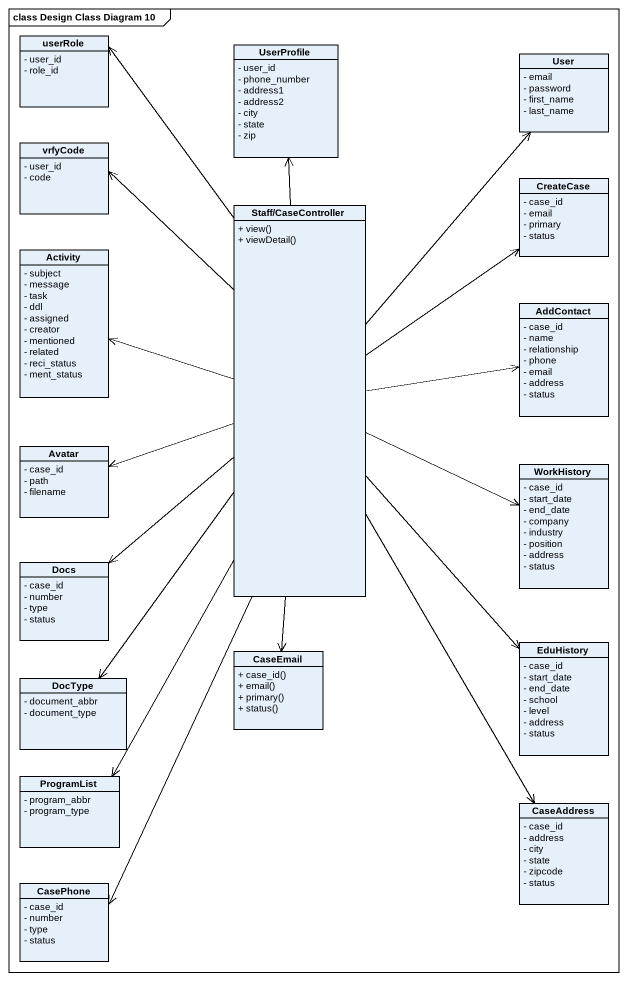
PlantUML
@startuml
mainframe class Design Class Diagram 10
hide circle
hide empty members
skinparam classAttributeIconSize 0
class userRole {
  - user_id
  - role_id
}
class UserProfile {
  - user_id
  - phone_number
  - address1
  - address2
  - city
  - state
  - zip
}
class User {
  - email
  - password
  - first_name
  - last_name
}
class vrfyCode {
  - user_id
  - code
}
class CreateCase {
  - case_id
  - email
  - primary
  - status
}
class "Staff/CaseController" as Staff_CaseController {
  + view()
  + viewDetail()
}
class Activity {
  - subject
  - message
  - task
  - ddl
  - assigned
  - creator
  - mentioned
  - related
  - reci_status
  - ment_status
}
class AddContact {
  - case_id
  - name
  - relationship
  - phone
  - email
  - address
  - status
}
class Avatar {
  - case_id
  - path
  - filename
}
class WorkHistory {
  - case_id
  - start_date
  - end_date
  - company
  - industry
  - position
  - address
  - status
}
class Docs {
  - case_id
  - number
  - type
  - status
}
class CaseEmail {
  + case_id()
  + email()
  + primary()
  + status()
}
class EduHistory {
  - case_id
  - start_date
  - end_date
  - school
  - level
  - address
  - status
}
class DocType {
  - document_abbr
  - document_type
}
class ProgramList {
  - program_abbr
  - program_type
}
class CaseAddress {
  - case_id
  - address
  - city
  - state
  - zipcode
  - status
}
class CasePhone {
  - case_id
  - number
  - type
  - status
}
Staff_CaseController -up-> userRole
Staff_CaseController -up-> UserProfile
Staff_CaseController -up-> User
Staff_CaseController -up-> vrfyCode
Staff_CaseController -up-> CreateCase
Staff_CaseController -left-> Activity
Staff_CaseController -right-> AddContact
Staff_CaseController -left-> Avatar
Staff_CaseController -right-> WorkHistory
Staff_CaseController --> Docs
Staff_CaseController --> CaseEmail
Staff_CaseController --> EduHistory
Staff_CaseController --> DocType
Staff_CaseController --> ProgramList
Staff_CaseController --> CaseAddress
Staff_CaseController --> CasePhone
@enduml
